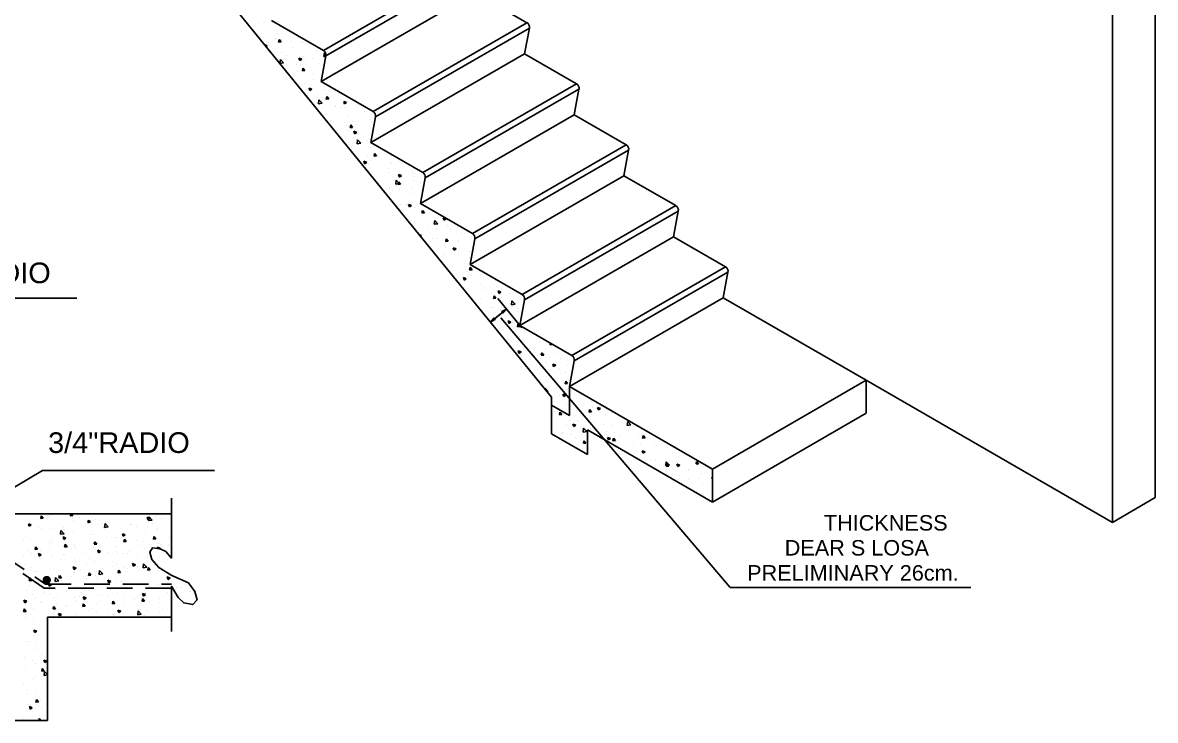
# Model space of a CAD drawing. Header units: millimetres. Extents: x 221 to 543, y -43 to 148.
# Drawn here: x 367.38 to 378.35, y 126.7 to 133.46 of the extents above; entities that cross this region are included whole.
import ezdxf

# ---------------------------------------------------------------- set-up
doc = ezdxf.new("R2010")
doc.units = ezdxf.units.MM
doc.linetypes.add('HIDDEN', pattern=[0.375, 0.25, -0.125])
for name, color, linetype in [('NOTAS', 7, 'Continuous'), ('SOMBRAS', 7, 'Continuous'), ('TRAZO', 7, 'Continuous')]:
    doc.layers.add(name, color=color, linetype=linetype)
doc.styles.add('HELV', font='HELVC-MS.SHX')

# ---------------------------------------------------------------- blocks, each defined once
blk = doc.blocks.new('*X16')
at = {"color": 0}
for p, q in [((-357.55, 245.4), (-357.55, 245.4)), ((-355.97, 245.33), (-355.97, 245.33)), ((-365.4, 241.81), (-365.4, 241.81)), ((-361.57, 241.48), (-361.57, 241.48)), ((-360.66, 242.78), (-360.66, 242.78)), ((-360.18, 241.45), (-360.18, 241.45)), ((-360.07, 241.59), (-360.07, 241.59)), ((-356.44, 242.19), (-356.44, 242.19)), ((-354.82, 243.78), (-354.82, 243.78)), ((-366.76, 240.73), (-366.76, 240.73)), ((-366.47, 240.63), (-366.47, 240.63)), ((-364.09, 239.58), (-364.09, 239.58)), ((-363.97, 240.96), (-363.97, 240.96)), ((-361.41, 240.8), (-360.93, 241.37)), ((-361.41, 240.8), (-360.81, 240.74)), ((-360.81, 240.74), (-360.93, 241.37)), ((-358.26, 240.59), (-358.26, 240.59)), ((-358.06, 239.85), (-357.48, 240.07)), ((-358.06, 239.85), (-357.8, 239.68)), ((-372.28, 237.82), (-371.92, 238.2)), ((-372.25, 237.32), (-371.81, 237.25)), ((-371.94, 236.76), (-371.94, 236.76)), ((-371.81, 237.25), (-371.92, 238.2)), ((-369.92, 238.58), (-369.92, 238.58)), ((-369.1, 236.68), (-369.1, 236.68)), ((-367.35, 236.7), (-367.35, 236.7)), ((-366.89, 237.4), (-366.89, 237.4)), ((-366.6, 237.01), (-366.6, 237.01)), ((-366.46, 236.62), (-365.76, 236.89)), ((-366.46, 236.62), (-365.96, 236.29)), ((-365.96, 236.29), (-365.76, 236.89)), ((-362.81, 237.51), (-362.81, 237.51)), ((-362.02, 235.73), (-361.25, 236.54)), ((-362.01, 236.48), (-362.01, 236.48)), ((-361.69, 238.15), (-361.69, 238.15)), ((-361.14, 235.59), (-361.25, 236.54)), ((-370.58, 235.59), (-370.58, 235.59)), ((-367.19, 233.9), (-366.71, 234.48)), ((-367.19, 233.9), (-366.6, 233.85)), ((-367.01, 234.07), (-367.01, 234.07)), ((-366.6, 233.85), (-366.71, 234.48)), ((-366.1, 235.08), (-366.1, 235.08)), ((-365.44, 233.57), (-365.44, 233.57)), ((-365.24, 235.36), (-365.24, 235.36)), ((-362.02, 235.73), (-361.14, 235.59)), ((-361.81, 234.82), (-361.81, 234.82)), ((-369.34, 231.62), (-369.34, 231.62)), ((-369.23, 233.07), (-369.23, 233.07)), ((-367.13, 230.74), (-367.13, 230.74)), ((-374.36, 228.79), (-374.36, 228.79)), ((-372.35, 228.12), (-372.35, 228.12)), ((-372.18, 230.1), (-372.18, 230.1)), ((-371.86, 229.12), (-371.86, 229.12)), ((-368.89, 229.37), (-368.19, 229.64)), ((-368.89, 229.37), (-368.4, 229.04)), ((-368.4, 229.04), (-368.19, 229.64)), ((-368.07, 229.62), (-368.07, 229.62)), ((-366.52, 229.12), (-366.52, 229.12)), ((-379.86, 225.62), (-379.86, 225.62)), ((-378.18, 227.12), (-378.18, 227.12)), ((-377.44, 226.07), (-377.44, 226.07)), ((-377.3, 226.15), (-376.6, 226.42)), ((-377.3, 226.15), (-376.8, 225.81)), ((-376.8, 225.81), (-376.6, 226.42)), ((-376.63, 226.74), (-376.63, 226.74)), ((-374.52, 225.39), (-374.52, 225.39)), ((-374.49, 225.18), (-374.49, 225.18)), ((-372.98, 227.01), (-372.5, 227.58)), ((-372.98, 227.01), (-372.38, 226.96)), ((-372.38, 226.96), (-372.5, 227.58)), ((-372.3, 226.78), (-372.3, 226.78)), ((-371.37, 225.99), (-370.59, 226.8)), ((-371.37, 225.99), (-370.48, 225.85)), ((-371.29, 226.51), (-371.29, 226.51)), ((-370.7, 225.68), (-370.7, 225.68)), ((-370.48, 225.85), (-370.59, 226.8)), ((-369.95, 225.92), (-369.95, 225.92)), ((-383.31, 224.02), (-383.31, 224.02)), ((-381.62, 223.92), (-381.62, 223.92)), ((-377.56, 222.74), (-377.56, 222.74)), ((-376.99, 224.85), (-376.99, 224.85)), ((-375.78, 224.92), (-375.78, 224.92)), ((-372.42, 223.45), (-372.42, 223.45)), ((-383.96, 221.88), (-383.96, 221.88)), ((-382.75, 221.99), (-382.75, 221.99)), ((-379.62, 220.91), (-379.62, 220.91)), ((-378.76, 220.11), (-378.28, 220.69)), ((-378.76, 220.11), (-378.17, 220.06)), ((-378.62, 221.65), (-378.62, 221.65)), ((-378.17, 220.06), (-378.28, 220.69)), ((-377.8, 220.42), (-377.8, 220.42)), ((-377.12, 221.23), (-377.12, 221.23)), ((-373.33, 221.73), (-373.33, 221.73)), ((-373.28, 221.43), (-373.28, 221.43)), ((-383.63, 219.42), (-383.63, 219.42)), ((-382.87, 218.66), (-382.87, 218.66)), ((-382.25, 216.96), (-382.25, 216.96)), ((-380.72, 216.25), (-379.94, 217.06)), ((-379.83, 216.11), (-379.94, 217.06)), ((-379.75, 217.29), (-379.75, 217.29)), ((-379.73, 218.89), (-379.03, 219.16)), ((-379.73, 218.89), (-379.23, 218.56)), ((-379.23, 218.56), (-379.03, 219.16)), ((-377.68, 219.41), (-377.68, 219.41)), ((-375.96, 217.79), (-375.96, 217.79)), ((-383.79, 215.43), (-383.79, 215.43)), ((-382.99, 215.34), (-382.99, 215.34)), ((-380.72, 216.25), (-379.83, 216.11)), ((-380.56, 216.54), (-380.56, 216.54)), ((-378.46, 215.2), (-378.46, 215.2)), ((-377.8, 216.08), (-377.8, 216.08)), ((-389.87, 212.45), (-389.87, 212.45)), ((-388.17, 211.37), (-388.17, 211.37)), ((-387.89, 211.69), (-387.89, 211.69)), ((-384.88, 213.02), (-384.88, 213.02)), ((-384.55, 213.22), (-384.07, 213.79)), ((-384.55, 213.22), (-383.95, 213.17)), ((-383.95, 213.17), (-384.07, 213.79)), ((-384.04, 213.45), (-384.04, 213.45)), ((-383.12, 212.01), (-383.12, 212.01)), ((-382.55, 211.46), (-382.55, 211.46)), ((-382.38, 213.35), (-382.38, 213.35)), ((-382.16, 211.64), (-381.46, 211.91)), ((-382.16, 211.64), (-381.66, 211.31)), ((-381.66, 211.31), (-381.46, 211.91)), ((-381.65, 211.26), (-381.65, 211.26)), ((-393.31, 209.25), (-393.31, 209.25)), ((-390.56, 208.42), (-389.86, 208.69)), ((-390.07, 208.08), (-389.86, 208.69)), ((-387.51, 209.07), (-387.51, 209.07)), ((-387.48, 210.25), (-387.48, 210.25)), ((-385.01, 209.4), (-385.01, 209.4)), ((-383.24, 208.68), (-383.24, 208.68)), ((-395.18, 206.8), (-395.18, 206.8)), ((-393.83, 208.24), (-393.83, 208.24)), ((-393.42, 207.33), (-393.42, 207.33)), ((-390.56, 208.42), (-390.07, 208.08)), ((-390.33, 206.33), (-389.85, 206.9)), ((-390.33, 206.33), (-389.74, 206.27)), ((-390.06, 206.51), (-389.29, 207.32)), ((-390.06, 206.51), (-389.18, 206.37)), ((-389.74, 206.27), (-389.85, 206.9)), ((-389.84, 206.58), (-389.84, 206.58)), ((-389.49, 205.75), (-389.49, 205.75)), ((-389.18, 206.37), (-389.29, 207.32)), ((-388.29, 208.04), (-388.29, 208.04)), ((-395.32, 204.75), (-395.32, 204.75)), ((-393.55, 204), (-393.55, 204)), ((-393.07, 205.46), (-393.07, 205.46)), ((-390.15, 205.13), (-390.15, 205.13)), ((-388.41, 204.71), (-388.41, 204.71)), ((-387.73, 205.23), (-387.73, 205.23)), ((-387.64, 205.46), (-387.64, 205.46)), ((-393.67, 200.67), (-393.67, 200.67)), ((-393, 201.17), (-392.3, 201.44)), ((-393, 201.17), (-392.5, 200.83)), ((-392.78, 201.18), (-392.78, 201.18)), ((-392.5, 200.83), (-392.3, 201.44)), ((-391.83, 201.49), (-391.83, 201.49)), ((-390.27, 201.51), (-390.27, 201.51)), ((-401.57, 197.79), (-401.57, 197.79)), ((-401.4, 197.94), (-400.7, 198.21)), ((-401.4, 197.94), (-400.9, 197.61)), ((-400.9, 197.61), (-400.7, 198.21)), ((-399.41, 196.77), (-398.63, 197.58)), ((-398.52, 196.63), (-398.63, 197.58)), ((-396.12, 199.43), (-395.64, 200.01)), ((-396.12, 199.43), (-395.52, 199.38)), ((-395.73, 198.79), (-395.73, 198.79)), ((-395.52, 199.38), (-395.64, 200.01)), ((-392.9, 197.57), (-392.9, 197.57)), ((-404.03, 195.96), (-404.03, 195.96)), ((-402.34, 195.49), (-402.34, 195.49)), ((-401.72, 196.41), (-401.72, 196.41)), ((-399.41, 196.77), (-398.52, 196.63)), ((-399.17, 195.59), (-399.17, 195.59)), ((-399.11, 196.61), (-399.11, 196.61)), ((-398.98, 196.6), (-398.98, 196.6)), ((-397.01, 195.26), (-397.01, 195.26)), ((-395.41, 197.24), (-395.41, 197.24)), ((-393.79, 197.35), (-393.79, 197.35)), ((-393.78, 196.38), (-393.78, 196.38)), ((-393.34, 196.59), (-393.34, 196.59)), ((-405, 194.59), (-405, 194.59)), ((-404.35, 192.46), (-404.35, 192.46)), ((-404.15, 192.63), (-404.15, 192.63)), ((-401.9, 192.54), (-401.42, 193.11)), ((-401.9, 192.54), (-401.31, 192.48)), ((-401.31, 192.48), (-401.42, 193.11)), ((-399.1, 193.27), (-399.1, 193.27)), ((-398.04, 193.3), (-398.04, 193.3)), ((-395.53, 193.63), (-395.53, 193.63)), ((-395.43, 193.91), (-394.88, 194.12)), ((-395.43, 193.91), (-395.19, 193.75)), ((-408.14, 191.97), (-408.14, 191.97)), ((-407.02, 190.09), (-407.02, 190.09)), ((-406.44, 191.75), (-406.44, 191.75)), ((-404.28, 189.3), (-404.28, 189.3)), ((-403.83, 190.69), (-403.13, 190.96)), ((-403.83, 190.69), (-403.34, 190.35)), ((-403.34, 190.35), (-403.13, 190.96)), ((-401.18, 191.09), (-401.18, 191.09)), ((-401.1, 191.52), (-401.1, 191.52)), ((-400.67, 189.35), (-400.67, 189.35)), ((-399.23, 189.94), (-399.23, 189.94)), ((-406.98, 188.52), (-406.98, 188.52)), ((-409.61, 184.58), (-409.61, 184.58)), ((-409.53, 185.27), (-409.53, 185.27)), ((-407.69, 185.64), (-407.21, 186.22)), ((-407.69, 185.64), (-407.09, 185.59)), ((-407.43, 184.12), (-407.43, 184.12)), ((-407.09, 185.59), (-407.21, 186.22)), ((-406.28, 185.3), (-406.28, 185.3)), ((-404.4, 185.97), (-404.4, 185.97)), ((-403.3, 185.41), (-403.3, 185.41)), ((-403.05, 186.41), (-403.05, 186.41)), ((-415.72, 181.78), (-415.72, 181.78)), ((-414.85, 181.19), (-414.85, 181.19)), ((-413.26, 183.12), (-413.26, 183.12)), ((-410.38, 181.56), (-410.38, 181.56)), ((-409.65, 181.94), (-409.65, 181.94)), ((-406.27, 183.44), (-405.57, 183.71)), ((-406.27, 183.44), (-405.77, 183.1)), ((-405.77, 183.1), (-405.57, 183.71)), ((-405.03, 181.93), (-405.03, 181.93)), ((-404.52, 182.64), (-404.52, 182.64)), ((-420.14, 179.33), (-420.05, 179.32)), ((-420.05, 179.32), (-420.07, 179.42)), ((-416.7, 179.92), (-416.7, 179.92)), ((-414.67, 180.21), (-413.97, 180.48)), ((-414.67, 180.21), (-414.17, 179.88)), ((-414.17, 179.88), (-413.97, 180.48)), ((-413.47, 178.75), (-412.99, 179.32)), ((-413.47, 178.75), (-412.88, 178.7)), ((-412.88, 178.7), (-412.99, 179.32)), ((-410.86, 180.92), (-410.86, 180.92)), ((-409.78, 178.61), (-409.78, 178.61)), ((-420.02, 177.22), (-420.02, 177.22)), ((-418.66, 176.19), (-418.66, 176.19)), ((-418.1, 177.29), (-417.33, 178.1)), ((-418.1, 177.29), (-417.22, 177.15)), ((-417.66, 176.67), (-417.66, 176.67)), ((-417.22, 177.15), (-417.33, 178.1)), ((-414.97, 177.86), (-414.97, 177.86)), ((-414.88, 176.69), (-414.88, 176.69)), ((-412.88, 176.42), (-412.88, 176.42)), ((-412.33, 176.45), (-412.33, 176.45)), ((-408.56, 177.52), (-408.56, 177.52)), ((-418.71, 175.42), (-418.71, 175.42)), ((-417.1, 172.96), (-416.4, 173.23)), ((-417.1, 172.96), (-416.6, 172.63)), ((-416.6, 172.63), (-416.4, 173.23)), ((-415.56, 175.33), (-415.56, 175.33)), ((-415.09, 174.53), (-415.09, 174.53)), ((-420.26, 170.56), (-420.26, 170.56)), ((-419.65, 171.59), (-419.65, 171.59)), ((-419.26, 171.85), (-418.78, 172.43)), ((-419.26, 171.85), (-418.66, 171.8)), ((-418.66, 171.8), (-418.78, 172.43)), ((-417.51, 172.74), (-417.51, 172.74)), ((-415.21, 171.2), (-415.21, 171.2)), ((-414.32, 171.36), (-414.32, 171.36)), ((-427.23, 167.51), (-426.56, 167.41)), ((-426.56, 167.41), (-426.61, 167.86)), ((-424.95, 168.46), (-424.95, 168.46)), ((-423.92, 168.3), (-423.92, 168.3)), ((-420.14, 168.8), (-420.14, 168.8)), ((-419.12, 169.46), (-419.12, 169.46)), ((-430.17, 165.59), (-430.17, 165.59)), ((-428.39, 165.26), (-428.39, 165.26)), ((-426.94, 166.71), (-426.94, 166.71)), ((-425.52, 166.53), (-425.52, 166.53)), ((-425.04, 164.96), (-424.56, 165.53)), ((-425.04, 164.96), (-424.45, 164.91)), ((-424.83, 165.36), (-424.83, 165.36)), ((-424.45, 164.91), (-424.56, 165.53)), ((-422.77, 164.86), (-422.77, 164.86)), ((-422.56, 166.26), (-422.56, 166.26)), ((-421.6, 166.48), (-421.6, 166.48)), ((-420.39, 167.23), (-420.39, 167.23)), ((-419.53, 165.71), (-418.83, 165.98)), ((-419.53, 165.71), (-419.04, 165.37)), ((-419.49, 165.14), (-419.49, 165.14)), ((-419.04, 165.37), (-418.83, 165.98)), ((-430.84, 162.45), (-430.84, 162.45)), ((-429.06, 164.03), (-429.06, 164.03)), ((-427.94, 162.48), (-427.24, 162.75)), ((-427.94, 162.48), (-427.44, 162.15)), ((-427.44, 162.15), (-427.24, 162.75)), ((-426.55, 164.36), (-426.55, 164.36)), ((-425.64, 163.2), (-425.64, 163.2)), ((-420.51, 163.9), (-420.51, 163.9)), ((-431.69, 160.08), (-431.69, 160.08)), ((-430.96, 159.12), (-430.96, 159.12)), ((-430.4, 160.76), (-430.4, 160.76)), ((-429.19, 160.41), (-429.19, 160.41)), ((-428.93, 161.62), (-428.93, 161.62)), ((-425.76, 159.87), (-425.76, 159.87)), ((-425.4, 160.91), (-425.4, 160.91)), ((-424.57, 161.76), (-424.57, 161.76)), ((-423.59, 161.4), (-423.59, 161.4)), ((-431.82, 156.47), (-431.82, 156.47)), ((-430.88, 156.51), (-430.88, 156.51)), ((-430.83, 158.06), (-430.35, 158.64)), ((-430.83, 158.06), (-430.23, 158.01)), ((-430.23, 158.01), (-430.35, 158.64)), ((-428.03, 156.97), (-428.03, 156.97)), ((-426.13, 156.15), (-425.35, 156.96)), ((-425.88, 156.54), (-425.88, 156.54)), ((-425.32, 156.74), (-425.35, 156.96)), ((-436.65, 153.79), (-436.65, 153.79)), ((-434.11, 155.39), (-434.11, 155.39)), ((-431.08, 155.79), (-431.08, 155.79)), ((-430.81, 154.79), (-430.81, 154.79)), ((-430.37, 155.23), (-429.67, 155.5)), ((-430.37, 155.23), (-429.87, 154.9)), ((-429.87, 154.9), (-429.67, 155.5)), ((-428.77, 155.17), (-428.77, 155.17)), ((-426.13, 156.15), (-425.84, 156.1)), ((-441.39, 151.12), (-441.39, 151.12)), ((-438.77, 152.01), (-438.07, 152.28)), ((-438.77, 152.01), (-438.27, 151.67)), ((-438.27, 151.67), (-438.07, 152.28)), ((-438.2, 151.65), (-438.2, 151.65)), ((-436.95, 152.2), (-436.95, 152.2)), ((-436.61, 151.17), (-436.13, 151.74)), ((-436.61, 151.17), (-436.02, 151.12)), ((-436.25, 151.82), (-436.25, 151.82)), ((-436.02, 151.12), (-436.13, 151.74)), ((-434.45, 152.53), (-434.45, 152.53)), ((-434.25, 151.59), (-434.25, 151.59)), ((-432.87, 151.43), (-432.87, 151.43)), ((-431.2, 152.46), (-431.2, 152.46)), ((-430.66, 153.02), (-430.66, 153.02)), ((-429.44, 150.54), (-428.96, 151.12)), ((-428.84, 150.49), (-428.96, 151.12)), ((-428.42, 152.6), (-428.42, 152.6)), ((-427.53, 151.2), (-427.53, 151.2)), ((-446.68, 148.45), (-446.68, 148.45)), ((-446.68, 148.45), (-446.68, 148.45)), ((-446.14, 148.06), (-445.37, 148.87)), ((-445.26, 147.92), (-445.37, 148.87)), ((-440.08, 150.59), (-440.08, 150.59)), ((-439.58, 148.25), (-439.58, 148.25)), ((-437.08, 148.58), (-437.08, 148.58)), ((-436.37, 148.49), (-436.37, 148.49)), ((-433.29, 149.08), (-433.29, 149.08)), ((-432.8, 147.98), (-432.1, 148.25)), ((-432.31, 147.65), (-432.1, 148.25)), ((-431.32, 149.13), (-431.32, 149.13)), ((-429.44, 150.54), (-428.84, 150.49)), ((-426.97, 149.91), (-426.97, 149.91)), ((-449.57, 144.9), (-449.09, 145.48)), ((-448.97, 144.85), (-449.09, 145.48)), ((-448.72, 145.65), (-448.72, 145.65)), ((-446.7, 147.04), (-446.7, 147.04)), ((-446.14, 148.06), (-445.25, 147.92)), ((-445.9, 147.42), (-445.9, 147.42)), ((-445.49, 146.77), (-445.49, 146.77)), ((-443.38, 145.43), (-443.38, 145.43)), ((-442.09, 146.09), (-442.09, 146.09)), ((-441.51, 147.79), (-441.51, 147.79)), ((-440.15, 146.54), (-440.15, 146.54)), ((-436.26, 147.09), (-436.26, 147.09)), ((-435.47, 146.41), (-434.69, 147.22)), ((-435.47, 146.41), (-434.58, 146.27)), ((-434.81, 146.32), (-434.81, 146.32)), ((-434.58, 146.27), (-434.69, 147.22)), ((-432.8, 147.98), (-432.31, 147.65)), ((-431.44, 145.8), (-431.44, 145.8)), ((-430.43, 148.09), (-430.43, 148.09)), ((-429.61, 145.97), (-429.61, 145.97)), ((-429.48, 146.09), (-429.48, 146.09)), ((-427.1, 146.3), (-427.1, 146.3)), ((-453.76, 144.09), (-453.76, 144.09)), ((-452.31, 142.98), (-452.31, 142.98)), ((-451.87, 143.07), (-451.87, 143.07)), ((-449.57, 144.9), (-448.97, 144.85)), ((-448.53, 143.48), (-448.53, 143.48)), ((-447.93, 145.09), (-447.93, 145.09)), ((-446.82, 143.71), (-446.82, 143.71)), ((-442.4, 144.28), (-441.92, 144.85)), ((-442.4, 144.28), (-441.8, 144.22)), ((-442.21, 144.31), (-442.21, 144.31)), ((-441.8, 144.22), (-441.92, 144.85)), ((-441.63, 144.46), (-441.63, 144.46)), ((-441.21, 144.76), (-440.51, 145.03)), ((-441.21, 144.76), (-440.71, 144.42)), ((-440.71, 144.42), (-440.51, 145.03)), ((-439.71, 144.64), (-439.71, 144.64)), ((-435.23, 143.65), (-434.74, 144.22)), ((-435.23, 143.65), (-434.63, 143.6)), ((-434.63, 143.6), (-434.74, 144.22)), ((-432.7, 144.98), (-432.7, 144.98)), ((-457.01, 142.36), (-457.01, 142.36)), ((-454.82, 142.65), (-454.82, 142.65)), ((-452.82, 141.91), (-452.82, 141.91)), ((-449.61, 141.53), (-448.91, 141.8)), ((-449.61, 141.53), (-449.11, 141.2)), ((-449.11, 141.2), (-448.91, 141.8)), ((-447.48, 141.69), (-447.48, 141.69)), ((-446.94, 140.38), (-446.94, 140.38)), ((-465.44, 137.25), (-465.44, 137.25)), ((-463.76, 137.87), (-463.76, 137.87)), ((-462.53, 138.64), (-462.05, 139.21)), ((-462.53, 138.64), (-461.93, 138.58)), ((-462.32, 138.29), (-462.32, 138.29)), ((-461.93, 138.58), (-462.05, 139.21)), ((-458.01, 138.31), (-457.31, 138.57)), ((-458.01, 138.31), (-457.51, 137.97)), ((-457.51, 137.97), (-457.31, 138.57)), ((-457.45, 138.7), (-457.45, 138.7)), ((-457.13, 139.04), (-457.13, 139.04)), ((-455.49, 138.32), (-454.71, 139.13)), ((-455.49, 138.32), (-454.6, 138.18)), ((-455.36, 138.01), (-454.87, 138.58)), ((-455.36, 138.01), (-454.76, 137.96)), ((-454.95, 139.03), (-454.95, 139.03)), ((-454.76, 137.96), (-454.87, 138.58)), ((-454.6, 138.18), (-454.71, 139.13)), ((-454.17, 138.12), (-454.17, 138.12)), ((-452, 139.74), (-452, 139.74)), ((-451.16, 139.53), (-451.16, 139.53)), ((-465.92, 135.27), (-465.71, 135.35)), ((-465.92, 134.75), (-465.91, 134.74)), ((-465.91, 134.74), (-465.71, 135.35)), ((-465.83, 136.12), (-465.83, 136.12)), ((-463.33, 135.91), (-463.33, 135.91)), ((-462.44, 134.96), (-462.44, 134.96)), ((-460.1, 137.03), (-460.1, 137.03)), ((-460.08, 134.76), (-460.08, 134.76)), ((-460, 137.12), (-460, 137.12)), ((-457.99, 135.69), (-457.99, 135.69)), ((-457.61, 134.93), (-457.61, 134.93)), ((-457.58, 135.09), (-457.58, 135.09)), ((-457.25, 135.71), (-457.25, 135.71)), ((-454.76, 136.8), (-454.76, 136.8)), ((-463.44, 133.93), (-463.44, 133.93)), ((-462.09, 131.95), (-462.09, 131.95)), ((-462.57, 131.63), (-462.57, 131.63))]:
    blk.add_line(p, q, dxfattribs=at)
blk = doc.blocks.new('*X18')
at = {"color": 0}
for p, q in [((-299.05, 137.38), (-299.05, 137.38)), ((-294.37, 137.63), (-294.37, 137.63)), ((-278.82, 137.36), (-278.48, 137.77)), ((-278.82, 137.36), (-278.22, 137.31)), ((-278.22, 137.31), (-278.3, 137.77)), ((-274.16, 137.65), (-274.16, 137.65)), ((-273.55, 137.53), (-273.55, 137.53)), ((-271.64, 136.74), (-271.16, 137.31)), ((-271.05, 136.68), (-271.16, 137.31)), ((-300.21, 136.63), (-300.21, 136.63)), ((-298.06, 136.29), (-297.28, 137.1)), ((-298.06, 136.29), (-297.17, 136.15)), ((-298.01, 135.37), (-298.01, 135.37)), ((-297.49, 136.75), (-296.79, 137.02)), ((-297.49, 136.75), (-296.99, 136.41)), ((-297.17, 136.15), (-297.28, 137.1)), ((-297, 136.41), (-296.79, 137.02)), ((-296.87, 134.66), (-296.87, 134.66)), ((-294.12, 134.69), (-294.12, 134.69)), ((-293.09, 135.16), (-293.09, 135.16)), ((-292.67, 135.15), (-292.67, 135.15)), ((-288.93, 135.44), (-288.93, 135.44)), ((-287.38, 134.63), (-286.61, 135.44)), ((-287.38, 134.63), (-286.49, 134.49)), ((-287.33, 134.92), (-287.33, 134.92)), ((-286.77, 135.99), (-286.77, 135.99)), ((-286.49, 134.49), (-286.61, 135.44)), ((-284.72, 135.13), (-284.72, 135.13)), ((-284.27, 136.32), (-284.27, 136.32)), ((-283.8, 136.14), (-283.8, 136.14)), ((-283.12, 135.95), (-282.42, 136.22)), ((-283.12, 135.95), (-282.62, 135.61)), ((-282.62, 135.61), (-282.42, 136.22)), ((-281.99, 134.7), (-281.99, 134.7)), ((-280.48, 136.82), (-280.48, 136.82)), ((-278.89, 136.13), (-278.89, 136.13)), ((-278.74, 136.78), (-278.74, 136.78)), ((-276.66, 134.47), (-276.66, 134.47)), ((-273.06, 137.13), (-273.06, 137.13)), ((-271.64, 136.74), (-271.05, 136.68)), ((-270.5, 134.53), (-270.5, 134.53)), ((-268.75, 135.15), (-268.05, 135.41)), ((-268.75, 135.15), (-268.25, 134.81)), ((-268.54, 134.91), (-268.54, 134.91)), ((-268.25, 134.81), (-268.05, 135.41)), ((-302.22, 132.13), (-302.22, 132.13)), ((-299.38, 134.33), (-299.38, 134.33)), ((-299.17, 134.05), (-299.17, 134.05)), ((-298.95, 131.73), (-298.46, 132.3)), ((-298.95, 131.73), (-298.35, 131.67)), ((-298.35, 131.67), (-298.47, 132.3)), ((-296.39, 133.13), (-296.39, 133.13)), ((-291.52, 132.72), (-290.82, 132.99)), ((-291.52, 132.72), (-291.03, 132.39)), ((-291.03, 132.39), (-290.82, 132.99)), ((-290.55, 134.13), (-290.55, 134.13)), ((-289.4, 132.05), (-289.4, 132.05)), ((-289.05, 132.11), (-289.05, 132.11)), ((-286.9, 132.37), (-286.9, 132.37)), ((-283.92, 132.81), (-283.92, 132.81)), ((-283.11, 132.87), (-283.11, 132.87)), ((-278.87, 133.45), (-278.87, 133.45)), ((-277.15, 131.92), (-276.45, 132.19)), ((-277.15, 131.92), (-276.65, 131.58)), ((-276.79, 133.7), (-276.79, 133.7)), ((-276.71, 132.98), (-275.93, 133.79)), ((-276.71, 132.98), (-275.82, 132.84)), ((-276.65, 131.58), (-276.45, 132.19)), ((-275.82, 132.84), (-275.93, 133.79)), ((-274.29, 134.03), (-274.29, 134.03)), ((-273.67, 134.2), (-273.67, 134.2)), ((-271.32, 134.24), (-271.32, 134.24)), ((-267.64, 132.17), (-267.64, 132.17)), ((-302.01, 130.39), (-302.01, 130.39)), ((-299.96, 130.26), (-299.96, 130.26)), ((-299.93, 129.5), (-299.23, 129.76)), ((-299.93, 129.5), (-299.69, 129.33)), ((-299.5, 130.72), (-299.5, 130.72)), ((-299.36, 129.37), (-299.23, 129.76)), ((-299.3, 130.72), (-299.3, 130.72)), ((-295.72, 131.21), (-295.72, 131.21)), ((-294.62, 130.04), (-294.62, 130.04)), ((-294.25, 131.36), (-294.25, 131.36)), ((-291.77, 131.1), (-291.29, 131.67)), ((-291.77, 131.1), (-291.18, 131.05)), ((-291.18, 131.05), (-291.29, 131.67)), ((-289.28, 129.81), (-289.28, 129.81)), ((-285.55, 128.7), (-284.85, 128.96)), ((-285.14, 129.17), (-285.14, 129.17)), ((-285.06, 128.36), (-284.85, 128.96)), ((-284.6, 130.47), (-284.12, 131.04)), ((-284.6, 130.47), (-284, 130.42)), ((-284, 130.42), (-284.12, 131.04)), ((-284.04, 129.49), (-284.04, 129.49)), ((-283.94, 129.59), (-283.94, 129.59)), ((-279.43, 129.76), (-279.43, 129.76)), ((-279.3, 130.17), (-279.3, 130.17)), ((-278.99, 130.13), (-278.99, 130.13)), ((-278.6, 129.36), (-278.6, 129.36)), ((-277.43, 129.84), (-276.95, 130.42)), ((-277.43, 129.84), (-276.83, 129.79)), ((-276.83, 129.79), (-276.95, 130.42)), ((-276.92, 130.09), (-276.92, 130.09)), ((-273.79, 130.88), (-273.79, 130.88)), ((-273.47, 131.17), (-273.47, 131.17)), ((-273.27, 129.13), (-273.27, 129.13)), ((-273.13, 130.59), (-273.13, 130.59)), ((-271.08, 128.97), (-271.08, 128.97)), ((-270.26, 129.22), (-269.77, 129.79)), ((-270.26, 129.22), (-269.66, 129.16)), ((-269.66, 129.16), (-269.77, 129.79)), ((-268.66, 131.58), (-268.66, 131.58)), ((-266.82, 131.42), (-266.82, 131.42)), ((-296.8, 127.16), (-296.8, 127.16)), ((-294.37, 128.03), (-294.37, 128.03)), ((-292.51, 128.69), (-292.51, 128.69)), ((-292.03, 128.1), (-292.03, 128.1)), ((-290.97, 128.16), (-290.97, 128.16)), ((-289.53, 128.43), (-289.53, 128.43)), ((-289.17, 128.78), (-289.17, 128.78)), ((-287.17, 128.47), (-287.17, 128.47)), ((-285.74, 128.93), (-285.74, 128.93)), ((-285.55, 128.7), (-285.06, 128.36)), ((-282.74, 126.97), (-282.74, 126.97)), ((-281.83, 128.24), (-281.83, 128.24)), ((-279.11, 126.8), (-279.11, 126.8)), ((-276.91, 127.97), (-276.91, 127.97)), ((-276.5, 128.02), (-276.5, 128.02)), ((-275.77, 126.64), (-275.77, 126.64)), ((-273.92, 127.55), (-273.92, 127.55)), ((-271.18, 127.89), (-270.48, 128.16)), ((-271.18, 127.89), (-270.69, 127.56)), ((-271.16, 127.79), (-271.16, 127.79)), ((-270.69, 127.56), (-270.48, 128.16)), ((-269.45, 127.48), (-269.45, 127.48)), ((-268.78, 128.25), (-268.78, 128.25)), ((-267.93, 128.91), (-267.93, 128.91)), ((-266.95, 127.81), (-266.95, 127.81)), ((-300.24, 123.97), (-300.24, 123.97)), ((-299.54, 124.06), (-299.54, 124.06)), ((-297.56, 124.2), (-297.08, 124.78)), ((-297.56, 124.2), (-296.96, 124.15)), ((-296.96, 124.15), (-297.08, 124.78)), ((-296.73, 124.89), (-295.95, 125.7)), ((-296.73, 124.89), (-295.84, 124.75)), ((-296.61, 124.95), (-296.61, 124.95)), ((-295.84, 124.75), (-295.95, 125.7)), ((-294.66, 124.16), (-294.66, 124.16)), ((-294.49, 124.7), (-294.49, 124.7)), ((-294.4, 124.97), (-294.4, 124.97)), ((-293.96, 125.47), (-293.26, 125.74)), ((-293.96, 125.47), (-293.46, 125.13)), ((-293.46, 125.13), (-293.26, 125.74)), ((-292.16, 124.49), (-292.16, 124.49)), ((-291.27, 124.73), (-291.27, 124.73)), ((-290.39, 123.58), (-289.9, 124.15)), ((-290.39, 123.58), (-289.79, 123.52)), ((-289.79, 123.52), (-289.9, 124.15)), ((-289.29, 125.45), (-289.29, 125.45)), ((-288.57, 125.97), (-288.57, 125.97)), ((-288.37, 124.99), (-288.37, 124.99)), ((-286.06, 123.23), (-285.28, 124.05)), ((-285.93, 124.5), (-285.93, 124.5)), ((-285.17, 123.1), (-285.28, 124.05)), ((-284.16, 126.16), (-284.16, 126.16)), ((-283.21, 122.95), (-282.73, 123.52)), ((-282.62, 122.9), (-282.73, 123.52)), ((-282.06, 125.82), (-282.06, 125.82)), ((-280.59, 124.28), (-280.59, 124.28)), ((-279.59, 124.67), (-278.88, 124.94)), ((-279.59, 124.67), (-279.09, 124.33)), ((-279.55, 126.15), (-279.55, 126.15)), ((-279.23, 123.47), (-279.23, 123.47)), ((-279.09, 124.33), (-278.89, 124.94)), ((-278.92, 123.47), (-278.92, 123.47)), ((-275.25, 124.05), (-275.25, 124.05)), ((-274.04, 124.22), (-274.04, 124.22)), ((-273.09, 124.47), (-273.09, 124.47)), ((-272.08, 123.53), (-272.08, 123.53)), ((-269.92, 123.83), (-269.92, 123.83)), ((-269.58, 123.86), (-269.58, 123.86)), ((-268.9, 124.92), (-268.9, 124.92)), ((-267.26, 125.47), (-267.26, 125.47)), ((-302.36, 122.24), (-301.66, 122.51)), ((-302.36, 122.24), (-301.86, 121.91)), ((-301.86, 121.91), (-301.66, 122.51)), ((-300.98, 123.33), (-300.98, 123.33)), ((-299.66, 120.73), (-299.66, 120.73)), ((-294.61, 121.37), (-294.61, 121.37)), ((-291, 121.04), (-291, 121.04)), ((-290.58, 121.47), (-290.58, 121.47)), ((-289.42, 122.12), (-289.42, 122.12)), ((-287.99, 121.44), (-287.29, 121.71)), ((-287.99, 121.44), (-287.49, 121.11)), ((-287.49, 121.11), (-287.29, 121.71)), ((-286.06, 123.23), (-285.17, 123.1)), ((-284.75, 122.47), (-284.75, 122.47)), ((-284.69, 121.87), (-284.69, 121.87)), ((-284.28, 122.83), (-284.28, 122.83)), ((-283.21, 122.95), (-282.62, 122.9)), ((-282.18, 122.2), (-282.18, 122.2)), ((-278.4, 122.7), (-278.4, 122.7)), ((-276.04, 122.32), (-275.56, 122.9)), ((-276.04, 122.32), (-275.44, 122.27)), ((-275.44, 122.27), (-275.56, 122.9)), ((-275.39, 121.58), (-274.61, 122.39)), ((-275.39, 121.58), (-274.5, 121.44)), ((-274.5, 121.44), (-274.61, 122.39)), ((-274.16, 120.89), (-274.16, 120.89)), ((-273.62, 120.64), (-272.92, 120.91)), ((-273.12, 120.31), (-272.92, 120.91)), ((-269.02, 121.59), (-269.02, 121.59)), ((-268.87, 121.69), (-268.39, 122.27)), ((-268.87, 121.69), (-268.27, 121.64)), ((-268.27, 121.64), (-268.39, 122.27)), ((-308.08, 118.47), (-308.08, 118.47)), ((-307.4, 118.88), (-307.4, 118.88)), ((-307.12, 118.95), (-307.12, 118.95)), ((-304.8, 120.03), (-304.8, 120.03)), ((-303.89, 120.07), (-303.89, 120.07)), ((-303.61, 119.38), (-303.61, 119.38)), ((-302.25, 119.47), (-302.25, 119.47)), ((-301.78, 118.73), (-301.78, 118.73)), ((-298.56, 119.84), (-298.56, 119.84)), ((-297.29, 120.21), (-297.29, 120.21)), ((-296.45, 118.5), (-296.45, 118.5)), ((-296.42, 120.47), (-296.42, 120.47)), ((-296.39, 118.22), (-295.69, 118.49)), ((-296.39, 118.22), (-295.89, 117.88)), ((-295.89, 117.88), (-295.69, 118.49)), ((-294.79, 120.54), (-294.79, 120.54)), ((-294.73, 118.04), (-294.73, 118.04)), ((-293.22, 119.62), (-293.22, 119.62)), ((-291.11, 118.27), (-291.11, 118.27)), ((-289.54, 118.79), (-289.54, 118.79)), ((-287.88, 119.39), (-287.88, 119.39)), ((-285.77, 118.05), (-285.77, 118.05)), ((-284.81, 118.26), (-284.81, 118.26)), ((-284.4, 119.5), (-284.4, 119.5)), ((-282.54, 119.17), (-282.54, 119.17)), ((-281.03, 118.76), (-281.03, 118.76)), ((-279.35, 120.14), (-279.35, 120.14)), ((-277.2, 118.94), (-277.2, 118.94)), ((-274.71, 119.59), (-274.71, 119.59)), ((-273.62, 120.64), (-273.12, 120.31)), ((-273.5, 118.5), (-273.5, 118.5)), ((-272.21, 119.92), (-272.21, 119.92)), ((-271.86, 118.72), (-271.86, 118.72)), ((-269.15, 118.26), (-269.15, 118.26)), ((-268.42, 120.42), (-268.42, 120.42)), ((-267.67, 119.51), (-267.67, 119.51)), ((-299.92, 116.27), (-299.92, 116.27)), ((-299.78, 117.4), (-299.78, 117.4)), ((-297.42, 116.6), (-297.42, 116.6)), ((-296.17, 116.68), (-295.69, 117.26)), ((-296.17, 116.68), (-295.57, 116.63)), ((-295.57, 116.63), (-295.69, 117.26)), ((-293.63, 117.1), (-293.63, 117.1)), ((-291, 115.5), (-291, 115.5)), ((-289.66, 115.47), (-289.66, 115.47)), ((-289, 116.05), (-288.52, 116.63)), ((-289, 116.05), (-288.4, 116)), ((-288.4, 116), (-288.52, 116.63)), ((-287.32, 117.93), (-287.32, 117.93)), ((-285.17, 116.5), (-285.17, 116.5)), ((-284.53, 116.17), (-284.53, 116.17)), ((-282.02, 117.42), (-281.32, 117.69)), ((-282.02, 117.42), (-281.52, 117.08)), ((-281.83, 115.43), (-281.34, 116)), ((-281.83, 115.43), (-281.23, 115.37)), ((-281.52, 117.08), (-281.32, 117.69)), ((-281.23, 115.37), (-281.34, 116)), ((-280.43, 117.82), (-280.43, 117.82)), ((-279.47, 116.81), (-279.47, 116.81)), ((-279.33, 117.5), (-279.33, 117.5)), ((-277.34, 115.64), (-277.34, 115.64)), ((-276.94, 115.31), (-276.94, 115.31)), ((-275.09, 117.6), (-275.09, 117.6)), ((-274.84, 115.97), (-274.84, 115.97)), ((-274.65, 114.8), (-274.17, 115.37)), ((-274.28, 117.56), (-274.28, 117.56)), ((-274.06, 114.75), (-274.17, 115.37)), ((-271.11, 116.31), (-271.11, 116.31)), ((-271.05, 116.47), (-271.05, 116.47)), ((-269.76, 117.37), (-269.76, 117.37)), ((-267.65, 116.62), (-266.95, 116.89)), ((-267.65, 116.62), (-267.15, 116.28)), ((-267.15, 116.28), (-266.95, 116.89)), ((-302.66, 113.5), (-302.66, 113.5)), ((-300.54, 114.76), (-300.54, 114.76)), ((-299.9, 114.08), (-299.9, 114.08)), ((-296.83, 114.5), (-296.83, 114.5)), ((-296.26, 113.15), (-296.26, 113.15)), ((-295.4, 113.49), (-294.63, 114.3)), ((-295.4, 113.49), (-294.52, 113.35)), ((-295.21, 114.53), (-295.21, 114.53)), ((-294.85, 114.72), (-294.85, 114.72)), ((-294.52, 113.35), (-294.63, 114.3)), ((-290.42, 114.19), (-289.72, 114.46)), ((-290.42, 114.19), (-289.92, 113.86)), ((-289.95, 113.98), (-289.95, 113.98)), ((-289.92, 113.86), (-289.72, 114.46)), ((-289.87, 114.31), (-289.87, 114.31)), ((-288.6, 113.31), (-288.6, 113.31)), ((-287.44, 114.31), (-287.44, 114.31)), ((-284.65, 112.84), (-284.65, 112.84)), ((-284.53, 114.08), (-284.53, 114.08)), ((-283.66, 114.81), (-283.66, 114.81)), ((-282.77, 114.31), (-282.77, 114.31)), ((-279.6, 113.48), (-279.6, 113.48)), ((-279.19, 113.86), (-279.19, 113.86)), ((-276.05, 113.39), (-275.35, 113.66)), ((-276.05, 113.39), (-275.55, 113.06)), ((-275.55, 113.06), (-275.35, 113.66)), ((-274.65, 114.8), (-274.06, 114.75)), ((-274.4, 114.23), (-274.4, 114.23)), ((-273.85, 113.63), (-273.85, 113.63)), ((-269.27, 114.93), (-269.27, 114.93)), ((-268.52, 113.41), (-268.52, 113.41)), ((-267.48, 114.17), (-267, 114.75)), ((-267.48, 114.17), (-266.88, 114.12)), ((-267.37, 113.36), (-267.37, 113.36)), ((-267.29, 112.81), (-267.29, 112.81)), ((-266.88, 114.12), (-267, 114.75)), ((-269.39, 111.61), (-269.39, 111.61)), ((-267.49, 109.74), (-267.49, 109.74)), ((-272.67, 107.22), (-272.68, 107.26)), ((-272.68, 107.23), (-272.67, 107.22)), ((-270.46, 108.3), (-270.46, 108.3)), ((-270.08, 109.37), (-269.38, 109.63)), ((-270.08, 109.37), (-269.58, 109.03)), ((-270, 109.42), (-270, 109.42)), ((-269.58, 109.03), (-269.38, 109.63)), ((-269.51, 108.28), (-269.51, 108.28)), ((-272.63, 105.47), (-272.63, 105.47)), ((-270.12, 105.8), (-270.12, 105.8)), ((-269.63, 104.95), (-269.63, 104.95)), ((-268.35, 106.95), (-268.35, 106.95)), ((-267.7, 106.84), (-267.7, 106.84)), ((-272.51, 102.11), (-271.81, 102.38)), ((-272.51, 102.11), (-272.02, 101.78)), ((-272.45, 103.21), (-272.45, 103.21)), ((-272.02, 101.78), (-271.81, 102.38)), ((-271.13, 103.65), (-271.13, 103.65)), ((-269.75, 101.62), (-269.75, 101.62)), ((-268.97, 102.36), (-268.97, 102.36)), ((-267.11, 102.99), (-267.11, 102.99)), ((-272.68, 98.85), (-271.96, 99.6)), ((-272.68, 98.78), (-271.84, 98.65)), ((-271.84, 98.65), (-271.96, 99.6)), ((-271.88, 99.75), (-271.4, 100.33)), ((-271.88, 99.75), (-271.28, 99.7)), ((-271.28, 99.7), (-271.4, 100.33)), ((-267.32, 100.15), (-267.32, 100.15)), ((-272.29, 96.76), (-272.29, 96.76)), ((-271.6, 98.41), (-271.6, 98.41)), ((-269.88, 98.29), (-269.88, 98.29)), ((-269.06, 97.88), (-269.06, 97.88)), ((-266.95, 96.54), (-266.95, 96.54)), ((-270, 94.96), (-270, 94.96)), ((-267.91, 95.3), (-267.91, 95.3)), ((-267.73, 94.18), (-267.73, 94.18)), ((-271.16, 90.98), (-271.16, 90.98)), ((-271.05, 92.8), (-271.05, 92.8)), ((-270.54, 91.35), (-270.54, 91.35)), ((-270.49, 92.23), (-270.01, 92.81)), ((-270.49, 92.23), (-269.89, 92.18)), ((-270.12, 91.63), (-270.12, 91.63)), ((-269.89, 92.18), (-270.01, 92.81)), ((-268.98, 90.84), (-268.28, 91.1)), ((-268.98, 90.84), (-268.48, 90.5)), ((-268.48, 90.5), (-268.28, 91.1)), ((-268.04, 91.68), (-268.04, 91.68)), ((-271.05, 87.77), (-270.63, 88.2)), ((-270.58, 87.77), (-270.63, 88.2)), ((-270.24, 88.3), (-270.24, 88.3)), ((-266.88, 88.24), (-266.88, 88.24))]:
    blk.add_line(p, q, dxfattribs=at)
blk = doc.blocks.new('*X25')
at = {"color": 0}
for p, q in [((-1, 0.58), (-0.99, 0.6)), ((-1, 0.59), (-0.99, 0.6)), ((-1, 0.51), (-0.93, 0.59)), ((-1, 0.52), (-0.93, 0.59)), ((-1, 0.53), (-0.94, 0.59)), ((-1, 0.53), (-0.95, 0.59)), ((-1, 0.54), (-0.95, 0.59)), ((-1, 0.55), (-0.96, 0.59)), ((-1, 0.56), (-0.96, 0.59)), ((-1, 0.56), (-0.97, 0.59)), ((-1, 0.57), (-0.98, 0.59)), ((-1, 0.58), (-0.98, 0.59)), ((-1, 0.44), (-0.87, 0.58)), ((-1, 0.45), (-0.87, 0.58)), ((-1, 0.46), (-0.88, 0.58)), ((-1, 0.46), (-0.89, 0.58)), ((-1, 0.47), (-0.89, 0.58)), ((-1, 0.48), (-0.9, 0.58)), ((-1, 0.48), (-0.9, 0.58)), ((-1, 0.49), (-0.91, 0.58)), ((-1, 0.5), (-0.92, 0.58)), ((-1, 0.51), (-0.92, 0.58)), ((-1, 0.37), (-0.81, 0.57)), ((-1, 0.38), (-0.81, 0.57)), ((-1, 0.39), (-0.82, 0.57)), ((-1, 0.39), (-0.82, 0.57)), ((-1, 0.4), (-0.83, 0.57)), ((-1, 0.41), (-0.84, 0.57)), ((-1, 0.41), (-0.84, 0.57)), ((-1, 0.42), (-0.85, 0.57)), ((-1, 0.43), (-0.86, 0.57)), ((-1, 0.44), (-0.86, 0.57)), ((-1, 0.3), (-0.75, 0.56)), ((-1, 0.31), (-0.75, 0.56)), ((-1, 0.32), (-0.76, 0.56)), ((-1, 0.32), (-0.76, 0.56)), ((-1, 0.33), (-0.77, 0.56)), ((-1, 0.34), (-0.78, 0.56)), ((-1, 0.34), (-0.78, 0.56)), ((-1, 0.35), (-0.79, 0.56)), ((-1, 0.36), (-0.79, 0.56)), ((-1, 0.36), (-0.8, 0.56)), ((-1, 0.27), (-0.72, 0.55)), ((-1, 0.27), (-0.72, 0.55)), ((-1, 0.28), (-0.73, 0.55)), ((-1, 0.29), (-0.73, 0.55)), ((-1, 0.29), (-0.74, 0.55)), ((-0.99, 0.27), (-0.71, 0.55)), ((-0.98, 0.27), (-0.7, 0.55)), ((-0.98, 0.27), (-0.7, 0.55)), ((-0.97, 0.27), (-0.69, 0.55)), ((-0.96, 0.27), (-0.69, 0.55)), ((-0.95, 0.27), (-0.68, 0.54)), ((-0.94, 0.27), (-0.67, 0.54)), ((-0.93, 0.28), (-0.66, 0.54)), ((-0.93, 0.28), (-0.67, 0.54)), ((-0.92, 0.28), (-0.66, 0.54)), ((-0.91, 0.28), (-0.65, 0.54)), ((-0.9, 0.28), (-0.64, 0.54)), ((-0.89, 0.28), (-0.64, 0.54)), ((-0.88, 0.28), (-0.63, 0.54)), ((-0.87, 0.29), (-0.62, 0.53)), ((-0.87, 0.29), (-0.62, 0.53)), ((-0.86, 0.29), (-0.61, 0.53)), ((-0.85, 0.29), (-0.61, 0.53)), ((-0.84, 0.29), (-0.6, 0.53)), ((-0.83, 0.29), (-0.59, 0.53)), ((-0.82, 0.29), (-0.58, 0.53)), ((-0.82, 0.29), (-0.59, 0.53)), ((-0.81, 0.3), (-0.58, 0.53)), ((-0.8, 0.3), (-0.57, 0.53)), ((-0.79, 0.3), (-0.56, 0.52)), ((-0.78, 0.3), (-0.56, 0.52)), ((-0.77, 0.3), (-0.55, 0.52)), ((-0.76, 0.3), (-0.54, 0.52)), ((-0.76, 0.3), (-0.55, 0.52)), ((-0.75, 0.31), (-0.53, 0.52)), ((-0.74, 0.31), (-0.53, 0.52)), ((-0.73, 0.31), (-0.52, 0.52)), ((-0.72, 0.31), (-0.52, 0.52)), ((-0.71, 0.31), (-0.51, 0.52)), ((-0.7, 0.31), (-0.5, 0.51)), ((-0.7, 0.31), (-0.5, 0.51)), ((-0.69, 0.32), (-0.49, 0.51)), ((-0.68, 0.32), (-0.49, 0.51)), ((-0.67, 0.32), (-0.48, 0.51)), ((-0.66, 0.32), (-0.47, 0.51)), ((-0.65, 0.32), (-0.46, 0.51)), ((-0.65, 0.32), (-0.47, 0.51)), ((-0.64, 0.32), (-0.46, 0.51)), ((-0.63, 0.33), (-0.45, 0.51)), ((-0.62, 0.33), (-0.44, 0.5)), ((-0.61, 0.33), (-0.44, 0.5)), ((-0.6, 0.33), (-0.43, 0.5)), ((-0.59, 0.33), (-0.42, 0.5)), ((-0.59, 0.33), (-0.42, 0.5)), ((-0.58, 0.33), (-0.41, 0.5)), ((-0.57, 0.34), (-0.41, 0.5)), ((-0.56, 0.34), (-0.4, 0.5)), ((-0.55, 0.34), (-0.39, 0.5)), ((-0.54, 0.34), (-0.39, 0.5)), ((-0.54, 0.34), (-0.38, 0.49)), ((-0.53, 0.34), (-0.38, 0.49)), ((-0.52, 0.34), (-0.37, 0.49)), ((-0.51, 0.35), (-0.36, 0.49)), ((-0.5, 0.35), (-0.36, 0.49)), ((-0.49, 0.35), (-0.35, 0.49)), ((-0.48, 0.35), (-0.35, 0.49)), ((-0.48, 0.35), (-0.34, 0.49)), ((-0.47, 0.35), (-0.33, 0.49)), ((-0.46, 0.35), (-0.33, 0.49)), ((-0.45, 0.36), (-0.32, 0.48)), ((-0.44, 0.36), (-0.32, 0.48)), ((-0.43, 0.36), (-0.31, 0.48)), ((-0.42, 0.36), (-0.3, 0.48)), ((-0.42, 0.36), (-0.3, 0.48)), ((-0.41, 0.36), (-0.29, 0.48)), ((-0.4, 0.36), (-0.29, 0.48)), ((-0.39, 0.37), (-0.28, 0.48)), ((-0.38, 0.37), (-0.27, 0.48)), ((-0.37, 0.37), (-0.27, 0.48)), ((-0.37, 0.37), (-0.26, 0.47)), ((-0.36, 0.37), (-0.25, 0.47)), ((-0.35, 0.37), (-0.25, 0.47)), ((-0.34, 0.37), (-0.24, 0.47)), ((-0.33, 0.38), (-0.24, 0.47)), ((-0.32, 0.38), (-0.23, 0.47)), ((-0.31, 0.38), (-0.22, 0.47)), ((-0.31, 0.38), (-0.22, 0.47)), ((-0.3, 0.38), (-0.21, 0.47)), ((-0.29, 0.38), (-0.21, 0.47)), ((-0.28, 0.38), (-0.2, 0.46)), ((-0.27, 0.39), (-0.19, 0.46)), ((-0.26, 0.39), (-0.19, 0.46)), ((-0.26, 0.39), (-0.18, 0.46)), ((-0.25, 0.39), (-0.18, 0.46)), ((-0.24, 0.39), (-0.17, 0.46)), ((-0.23, 0.39), (-0.16, 0.46)), ((-0.22, 0.39), (-0.16, 0.46)), ((-0.21, 0.4), (-0.15, 0.46)), ((-0.2, 0.4), (-0.15, 0.46)), ((-0.2, 0.4), (-0.14, 0.45)), ((-0.19, 0.4), (-0.13, 0.45)), ((-0.18, 0.4), (-0.13, 0.45)), ((-0.17, 0.4), (-0.12, 0.45)), ((-0.16, 0.4), (-0.12, 0.45)), ((-0.15, 0.41), (-0.11, 0.45)), ((-0.14, 0.41), (-0.1, 0.45)), ((-0.14, 0.41), (-0.1, 0.45)), ((-0.13, 0.41), (-0.09, 0.45)), ((-0.12, 0.41), (-0.09, 0.45)), ((-0.11, 0.41), (-0.08, 0.44)), ((-0.1, 0.41), (-0.07, 0.44)), ((-0.09, 0.42), (-0.07, 0.44)), ((-0.09, 0.42), (-0.06, 0.44)), ((-0.08, 0.42), (-0.05, 0.44)), ((-0.07, 0.42), (-0.05, 0.44)), ((-0.06, 0.42), (-0.04, 0.44)), ((-0.05, 0.42), (-0.04, 0.44)), ((-0.04, 0.42), (-0.03, 0.44)), ((-0.03, 0.43), (-0.02, 0.43)), ((-0.03, 0.43), (-0.02, 0.43)), ((-0.02, 0.43), (-0.01, 0.43)), ((-0.01, 0.43), (-0.01, 0.43)), ((0, 0.43), (0, 0.43))]:
    blk.add_line(p, q, dxfattribs=at)
blk = doc.blocks.new('F1')
at = {"color": 9, "linetype": 'ByBlock'}
blk.add_line((-1, 0), (-2, 0), dxfattribs=at)
at = {"color": 2}
blk.add_lwpolyline([(0, 0), (-1, 0.17), (-1, -0.17)], close=True, dxfattribs=at)
blk.add_blockref('*X25', (0, -0.43))

msp = doc.modelspace()

# ---------------------------------------------------------------- linework, layer by layer
at = {"layer": 'NOTAS'}
msp.add_line((371.908, 130.555), (372.063, 130.681), dxfattribs=at)
for points in [[(367.901, 130.788), (366.265, 130.788), (365.641, 130.606)], [(376.561, 127.983), (374.231, 127.983), (372.009, 130.596)], [(369.235, 129.118), (367.568, 129.118), (366.953, 128.753)]]:
    msp.add_lwpolyline(points, dxfattribs=at)
at = {"layer": 'TRAZO'}
for p, q in [((372.501, 129.827), (366.905, 136.701)), ((378.349, 128.854), (378.349, 135.013)), ((377.934, 128.614), (377.934, 134.773)), ((370.29, 133.187), (371.779, 134.047)), ((370.314, 133.135), (371.804, 133.995)), ((371.758, 133.746), (370.268, 132.886)), ((371.758, 133.746), (372.261, 133.456)), ((369.787, 133.477), (370.29, 133.187)), ((370.771, 132.596), (372.261, 133.456)), ((370.795, 132.544), (372.285, 133.404)), ((372.285, 133.404), (372.239, 133.155)), ((370.314, 133.135), (370.268, 132.886)), ((372.239, 133.155), (370.75, 132.295)), ((372.239, 133.155), (372.742, 132.865)), ((370.268, 132.886), (370.771, 132.596)), ((371.252, 132.005), (372.742, 132.865)), ((371.276, 131.952), (372.766, 132.812)), ((372.766, 132.812), (372.72, 132.564)), ((372.72, 132.564), (371.231, 131.704)), ((372.72, 132.564), (373.223, 132.274)), ((370.795, 132.544), (370.75, 132.295)), ((370.75, 132.295), (371.252, 132.005)), ((371.733, 131.414), (373.223, 132.274)), ((371.758, 131.361), (373.247, 132.221)), ((373.247, 132.221), (373.201, 131.973)), ((371.276, 131.952), (371.231, 131.704)), ((373.201, 131.973), (371.712, 131.113)), ((373.201, 131.973), (373.704, 131.683)), ((371.231, 131.704), (371.733, 131.414)), ((372.215, 130.823), (373.704, 131.683)), ((372.239, 130.77), (373.728, 131.63)), ((373.728, 131.63), (373.683, 131.382)), ((371.758, 131.361), (371.712, 131.113)), ((373.683, 131.382), (372.193, 130.522)), ((373.683, 131.382), (374.185, 131.091)), ((371.712, 131.113), (372.215, 130.823)), ((372.696, 130.231), (374.185, 131.091)), ((372.72, 130.179), (374.209, 131.039)), ((374.209, 131.039), (374.164, 130.791)), ((372.212, 130.498), (371.981, 130.783)), ((372.239, 130.77), (372.193, 130.522)), ((374.164, 130.791), (372.674, 129.931)), ((374.164, 130.791), (375.549, 129.991)), ((372.193, 130.522), (372.696, 130.231)), ((372.72, 130.179), (372.674, 129.931)), ((372.674, 129.931), (374.06, 129.131)), ((372.674, 129.931), (372.674, 129.651)), ((375.549, 129.991), (374.06, 129.131)), ((375.549, 129.991), (375.549, 129.671)), ((375.549, 129.991), (377.934, 128.614)), ((372.501, 129.827), (372.501, 129.471)), ((372.501, 129.751), (372.674, 129.651)), ((375.549, 129.671), (374.06, 128.811)), ((372.847, 129.511), (374.06, 128.811)), ((372.847, 129.511), (372.847, 129.271)), ((372.501, 129.471), (372.847, 129.271)), ((374.06, 129.131), (374.06, 128.811)), ((377.934, 128.614), (378.349, 128.854)), ((366.983, 128.696), (368.817, 128.696)), ((368.817, 127.696), (367.617, 127.696)), ((367.617, 127.696), (367.617, 126.696)), ((367.617, 126.696), (366.417, 126.696))]:
    msp.add_line(p, q, dxfattribs=at)
at = {"layer": 'TRAZO', "linetype": 'HIDDEN'}
msp.add_lwpolyline([(368.817, 127.976), (367.585, 127.976), (363.762, 130.598), (363.784, 130.631), (367.597, 128.016), (368.817, 128.016)], dxfattribs=at)
at = {"layer": 'TRAZO'}
msp.add_lwpolyline([(368.817, 128.85), (368.817, 128.269), (368.763, 128.332), (368.709, 128.357), (368.633, 128.366), (368.607, 128.324), (368.628, 128.256), (368.696, 128.176), (368.823, 128.1), (368.983, 128.028), (369.046, 127.944), (369.067, 127.864), (369.025, 127.817), (368.937, 127.834), (368.882, 127.885), (368.817, 127.995), (368.817, 127.557)], dxfattribs=at)
at = {"layer": 'TRAZO', "const_width": 0.04}
msp.add_lwpolyline([(367.63, 128.056, -1), (367.59, 128.056, -1)], format="xyb", close=True, dxfattribs=at)
at = {"layer": 'TRAZO'}
for centre in [(372.236, 133.413), (370.265, 133.144), (372.717, 132.821), (370.746, 132.553), (373.198, 132.23), (371.227, 131.961), (373.679, 131.639), (371.708, 131.37), (374.16, 131.048), (372.19, 130.779), (372.671, 130.188)]:
    msp.add_arc(centre, 0.05, 349.606, 60, dxfattribs=at)

# ---------------------------------------------------------------- block references
at = {"layer": 'NOTAS', "xscale": -0.04999999999999594, "yscale": 0.05000000000001137, "zscale": 0.05}
for p, rotation in [((371.908, 130.555), 39.14756953870182), ((372.063, 130.681), 219.1475695387018)]:
    msp.add_blockref('F1', p, dxfattribs=dict(at, rotation=rotation))
at = {"layer": 'SOMBRAS', "xscale": -0.03999999999996362, "yscale": 0.04000000000002046, "zscale": 0.04000000000000001}
for name, p in [('*X16', (355.423, 123.637)), ('*X18', (356.71, 123.185))]:
    msp.add_blockref(name, p, dxfattribs=at)

# ---------------------------------------------------------------- texts
at = {"layer": 'NOTAS', "style": 'HELV'}
for s, height, p in [('1/2"RADIO', 0.2, (366.276, 130.932)), ('3/4"RADIO', 0.2, (367.623, 129.287)), ('THICKNESS', 0.15, (375.138, 128.535)), ('DEAR S LOSA', 0.15, (374.759, 128.293)), ('PRELIMINARY 26cm.', 0.15, (374.395, 128.05))]:
    msp.add_text(s, height=height, dxfattribs=at).set_placement(p)

doc.saveas('drawing.dxf')
